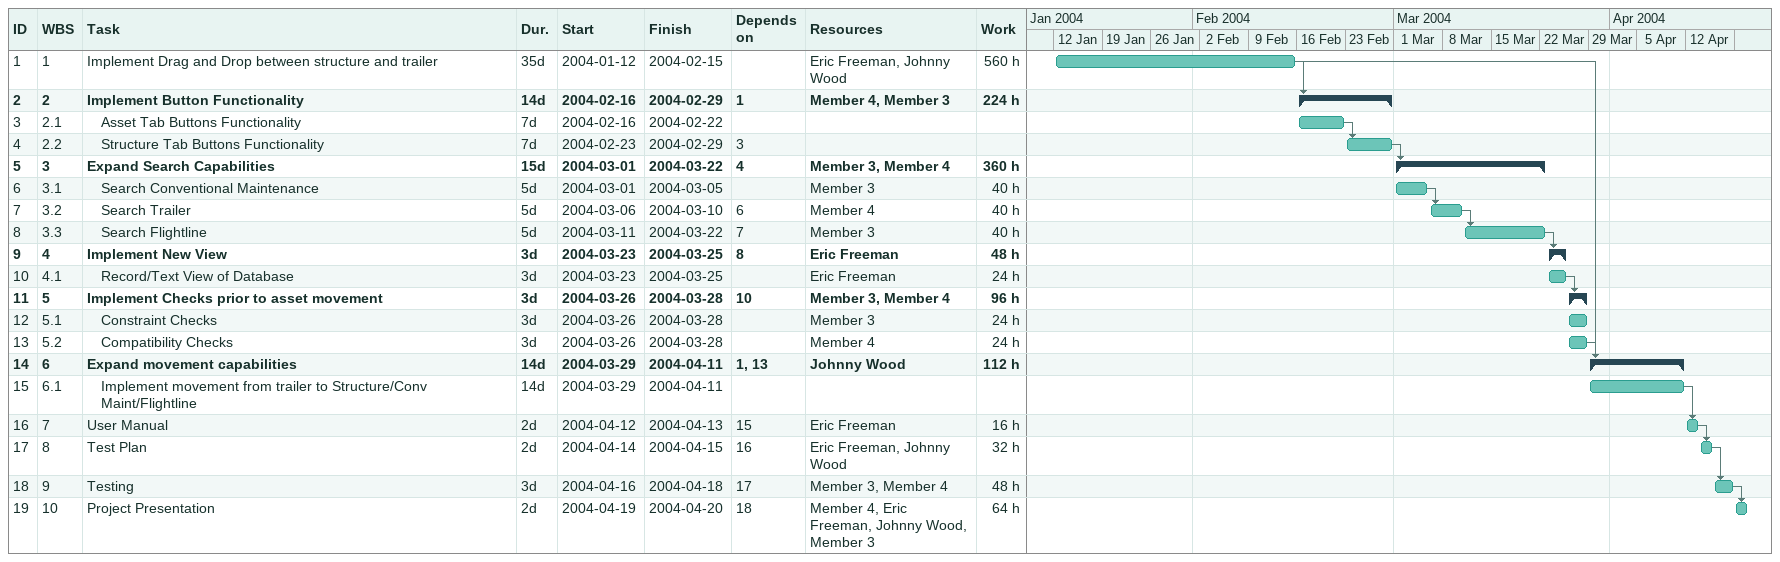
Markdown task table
| ID | WBS | Task | Duration | Start | Finish | Predecessors | Resources | Work (h) |
|---|---|---|---|---|---|---|---|---|
| 1 | 1 | Implement Drag and Drop between structure and trailer | 35d | 2004-01-12 | 2004-02-15 |  | Eric Freeman, Johnny Wood | 560 |
| 2 | 2 | **Implement Button Functionality** | 14d | 2004-02-16 | 2004-02-29 | 1 | Member 4, Member 3 | 224 |
| 3 | 2.1 | Asset Tab Buttons Functionality | 7d | 2004-02-16 | 2004-02-22 |  |  |  |
| 4 | 2.2 | Structure Tab Buttons Functionality | 7d | 2004-02-23 | 2004-02-29 | 3 |  |  |
| 5 | 3 | **Expand Search Capabilities** | 15d | 2004-03-01 | 2004-03-22 | 4 | Member 3, Member 4 | 360 |
| 6 | 3.1 | Search Conventional Maintenance | 5d | 2004-03-01 | 2004-03-05 |  | Member 3 | 40 |
| 7 | 3.2 | Search Trailer | 5d | 2004-03-06 | 2004-03-10 | 6 | Member 4 | 40 |
| 8 | 3.3 | Search Flightline | 5d | 2004-03-11 | 2004-03-22 | 7 | Member 3 | 40 |
| 9 | 4 | **Implement New View** | 3d | 2004-03-23 | 2004-03-25 | 8 | Eric Freeman | 48 |
| 10 | 4.1 | Record/Text View of Database | 3d | 2004-03-23 | 2004-03-25 |  | Eric Freeman | 24 |
| 11 | 5 | **Implement Checks prior to asset movement** | 3d | 2004-03-26 | 2004-03-28 | 10 | Member 3, Member 4 | 96 |
| 12 | 5.1 | Constraint Checks | 3d | 2004-03-26 | 2004-03-28 |  | Member 3 | 24 |
| 13 | 5.2 | Compatibility Checks | 3d | 2004-03-26 | 2004-03-28 |  | Member 4 | 24 |
| 14 | 6 | **Expand movement capabilities** | 14d | 2004-03-29 | 2004-04-11 | 1, 13 | Johnny Wood | 112 |
| 15 | 6.1 | Implement movement from trailer to Structure/Conv Maint/Flightline | 14d | 2004-03-29 | 2004-04-11 |  |  |  |
| 16 | 7 | User Manual | 2d | 2004-04-12 | 2004-04-13 | 15 | Eric Freeman | 16 |
| 17 | 8 | Test Plan | 2d | 2004-04-14 | 2004-04-15 | 16 | Eric Freeman, Johnny Wood | 32 |
| 18 | 9 | Testing | 3d | 2004-04-16 | 2004-04-18 | 17 | Member 3, Member 4 | 48 |
| 19 | 10 | Project Presentation | 2d | 2004-04-19 | 2004-04-20 | 18 | Member 4, Eric Freeman, Johnny Wood, Member 3 | 64 |
